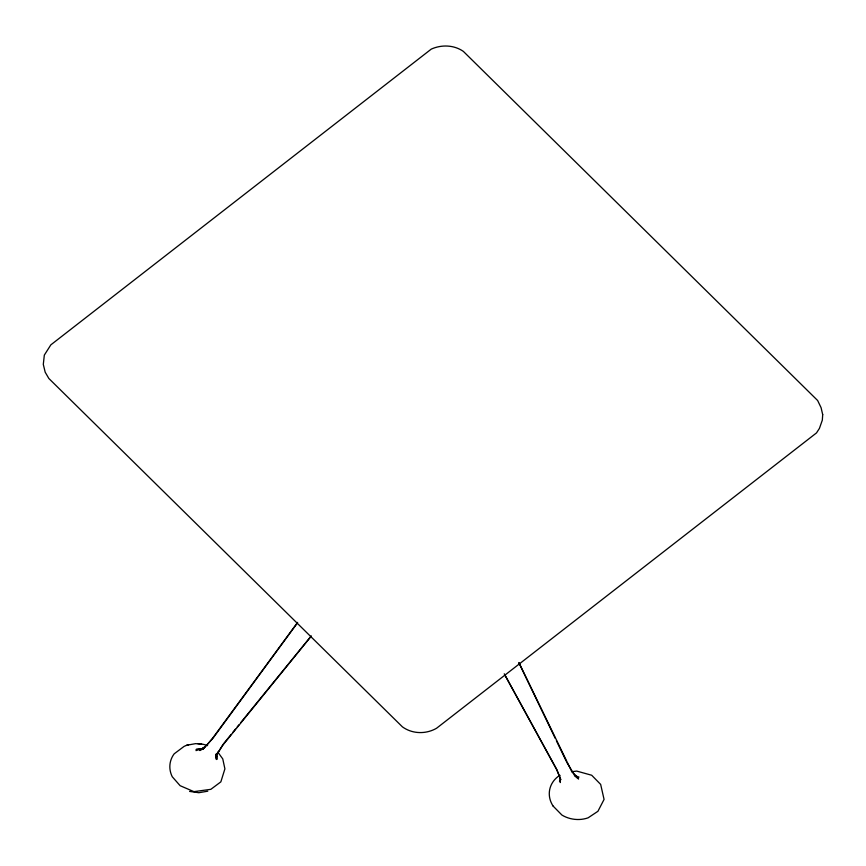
<?xml version="1.0" encoding="UTF-8"?>
<svg xmlns="http://www.w3.org/2000/svg" width="866" height="866" viewBox="0 0 866 866"><rect width="100%" height="100%" fill="white"/><g stroke="black" fill="none" stroke-linecap="round" stroke-linejoin="round"><path stroke-width="1.3" d="M560.237 782.572L560.248 777.69M217.258 753.106L216.424 758.421L216.089 756.213M216.522 753.994L215.656 756.04L222.335 745.778L310.894 636.597M212.646 738.644L297.081 623.423M297.633 622.373L213.133 737.518L206.757 745.29L199.862 750.541L203.218 748.397L195.965 750.606M231.211 734.336L223.547 743.753L216.576 755.184L216.413 759.514L216.013 756.224M232.922 732.235L235.476 729.096M237.176 726.996L238.886 724.907M240.586 722.807L311.305 635.871M559.479 781.11L561.006 779.389M212.267 739.034L202.601 749.469L205.036 746.925L200.598 749.447M560.129 775.427L557.975 776.596A27.171 23.718 9.8 0 0 553.093 806.051M186.471 745.301L195.575 743.645L201.583 744.111M207.786 791.188L198.844 792.715L189.578 791.405M203.824 748.419L196.03 749.469L199.624 749.155M571.744 771.725L576.734 771.086L591.695 775.243L600.658 784.412L604.067 799.415L597.93 811.29L588.101 817.829A27.734 24.216 9.8 0 1 561.947 815.079L553.082 806.051M579.008 777.105L574.948 775.633L578.585 778.935L571.766 771.541L518.918 662.566M574.678 775.222L576.756 776.661M574.32 775.449L578.109 778.566L573.703 773.695L566.905 762.567M217.777 752.089L222.768 758.908L224.9 768.867L220.852 781.857L210.839 789.327L193.93 791.643L180.128 785.7L172.247 776.737A27.734 24.216 9.8 0 1 174.174 753.831L184.036 746.427A27.171 23.718 9.8 0 1 188.626 744.717M215.883 755.13L216.976 756.624M504.25 673.802L556.86 769.647L560.497 778.935M504.856 674.982L556.665 769.625L560.313 778.393L560.334 781.966M519.005 663.042L555.214 738.297M556.383 740.722L566.321 761.355M215.915 754.145L217.204 759.19M197.805 743.645A27.171 23.718 9.8 0 1 207.613 745.615M822.7 414.619L822.321 420.151L819.431 428.389L816.508 432.903L436.54 728.274C425.975 734.346 412.4 734.097 402.419 726.866L48.853 378.485L45.184 372.185L43.3 364.391L44.328 355.103L50.845 344.852L431.279 49.102C441.508 44.512 453.99 44.859 463.364 51.397L817.634 400.503L821.076 407.659L822.7 414.619"/></g></svg>
